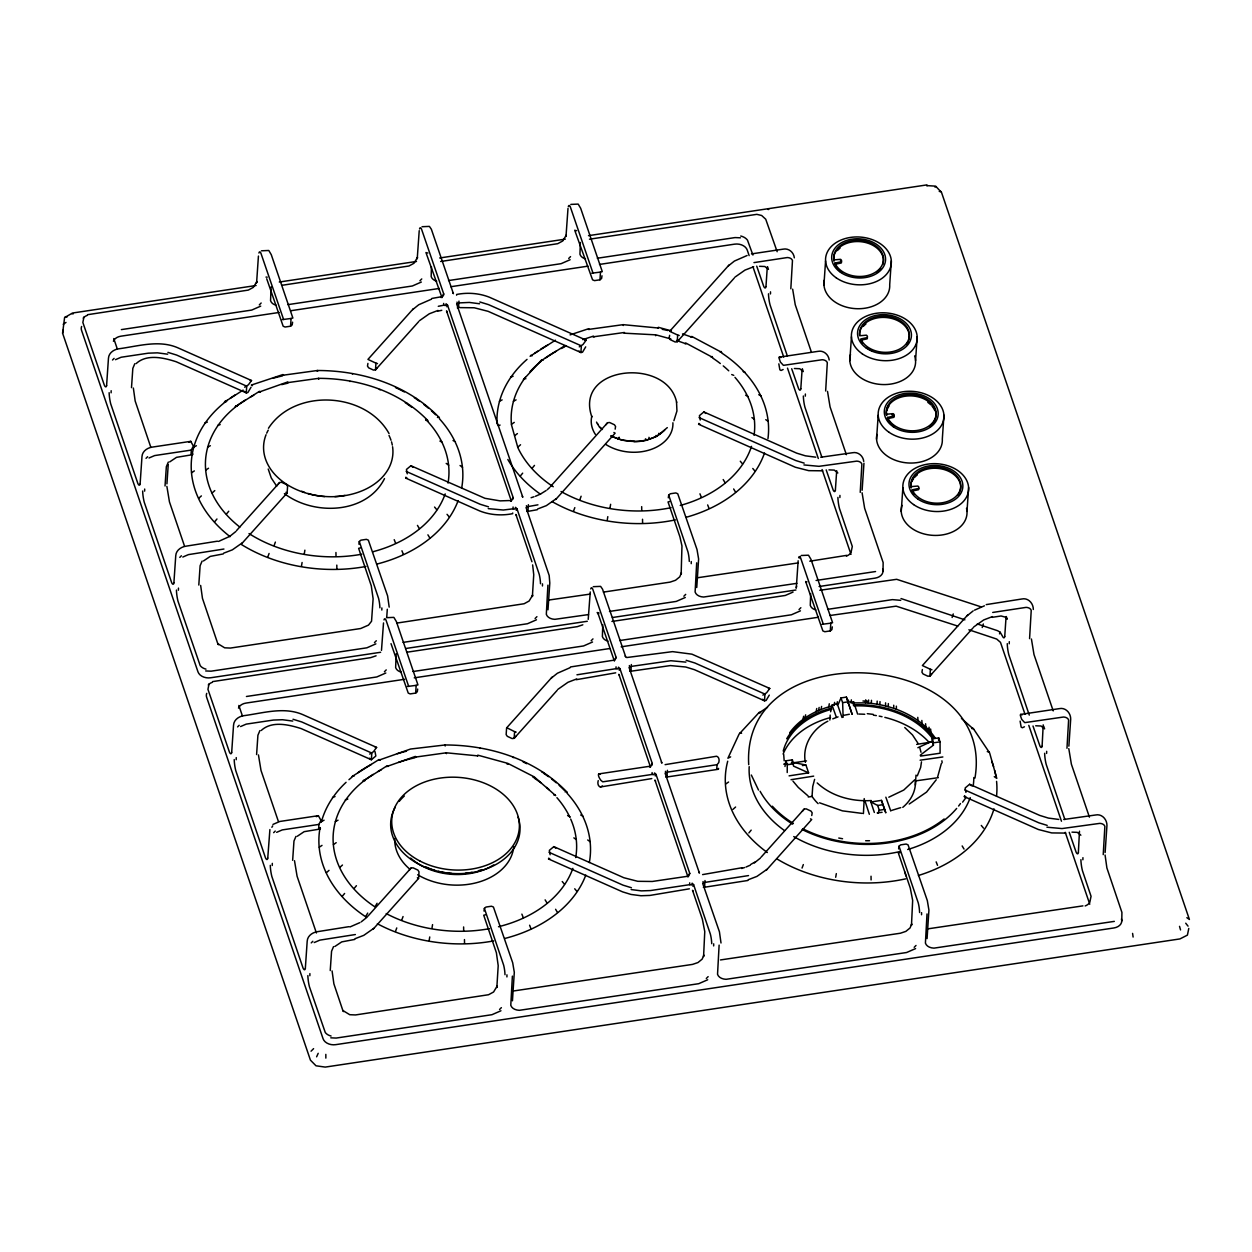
<?xml version="1.0" encoding="UTF-8"?>
<svg xmlns="http://www.w3.org/2000/svg" width="1252" height="1252" viewBox="0 0 1252 1252"><rect width="100%" height="100%" fill="white"/><g stroke="black" fill="none" stroke-linecap="round" stroke-linejoin="round"><path stroke-width="1.5" d="M935.181 737.976C925.447 723.531 910.001 713.843 893.725 708.335L893.725 705.22M893.725 708.335L888.294 706.66L888.341 703.561M336.021 556.201L335.943 552.492M336.866 568.815L336.804 565.106M463.678 930.659L463.616 926.949M464.539 943.272L464.461 939.563M641.744 510.346L641.681 506.637M642.589 522.96L642.526 519.251M871.095 879.937L871.032 876.228M111.115 392.815L111.162 390.702M144.637 491.144L144.684 489.031M178.41 590.208L178.457 588.096M236.205 759.714L236.252 757.601M272.263 865.476L272.31 863.364M309.854 975.715L309.886 973.602M381.829 610.053L381.86 607.94M389.184 607.11L387.604 595.889L368.338 540.144L366.398 539.346L360.936 540.16L359.293 541.506L358.917 544.197M506.919 976.936L506.95 974.823M542.445 585.967L542.492 583.855M691.229 563.65L691.26 561.538M713.656 945.933L713.687 943.82M721.011 942.991L719.43 931.785L702.654 883.317M770.481 293.938L770.512 291.826M805.318 396.133L805.365 394.02M839.889 497.529L839.936 495.416M921.55 914.758L921.582 912.645M1009.237 643.778L1009.284 641.666M1046.625 753.422L1046.672 751.31M1082.886 859.78L1082.933 857.667M888.294 706.66L885.524 705.94L885.587 702.841M325.849 1058.112L325.833 1054.372M438.278 306.302L443.615 305.238L443.662 303.407M488.233 508.625L503.304 510.018L513.023 508.828L513.085 506.997M576.953 674.797L616 668.678L616.047 666.846M616 668.678L617.972 668.959L618.488 667.191L619.959 668.678L652.276 763.47L651.916 765.238L649.522 766.991L649.944 766.24L598.675 773.924A7.089 2.629 50.7 0 0 600.85 780.278L602.728 781.827L652.057 774.44L652.104 772.594M631.133 889.546L641.337 890.876L650.445 890.563L689.649 884.679L689.695 882.848M885.524 705.94L879.906 704.688L880.015 701.605M879.906 704.688L877.057 704.187L877.183 701.104M864.224 798.604L863.411 813.597M877.057 704.187L871.314 703.374L871.486 700.306M871.314 703.374L868.418 703.092L868.622 700.009M1188.79 928.452L1187.412 935.119L1179.932 938.922L325.238 1067.095L316.005 1065.796L310.449 1060.162L62.6 333.22L64.588 317.585L72.491 313.031L256.097 285.503M106.608 385.334L108.454 358.307C108.721 352.986 113.744 349.511 118.643 348.807C137.876 346.303 158.628 339.605 177.534 347.665L251.511 380.514L248.381 384.818L244.641 387.197M131.507 387.65L132.822 368.37L134.793 363.737M140.13 483.663L141.977 456.62C142.243 451.315 147.266 447.84 152.165 447.12L190.742 441.346L193.34 446.041L191.321 450.078L191.04 454.226L192.558 454.679L192.808 453.772M165.029 485.979L166.344 466.699L168.331 462.066M166.923 483.851L168.237 464.57M173.903 582.712L175.749 555.685C176.016 550.364 181.039 546.889 185.938 546.185L217.457 541.177M198.802 585.044L200.117 565.747L202.088 561.115M258.428 256.065L256.597 282.858L256.895 281.465L253.342 287.365L248.319 290.088L87.53 314.706M231.698 752.217L233.545 725.19C233.811 719.869 238.835 716.394 243.733 715.69C262.967 713.186 283.719 706.488 302.624 714.548L376.602 747.397L373.456 751.701L369.716 754.08M256.597 754.549L257.912 735.253L259.884 730.62M266.723 278.773L283.155 326.224L285.096 327.022L290.558 326.209L291.09 318.462L292.874 318.024L271.277 254.688L268.789 250.478L261.418 250.807M267.756 857.996L269.9 829.575M292.655 860.312L293.97 841.031L295.957 836.399M305.347 968.219L307.194 941.191C307.46 935.87 312.484 932.396 317.382 931.691L348.885 926.683M272.967 824.411L279.791 821.468L318.368 815.678L320.966 820.373L318.947 824.411L318.665 828.558L320.183 829.012L320.434 828.104M330.246 970.55L331.561 951.254L333.533 946.622M413.426 308.634L367.947 359.402L375.944 363.143L375.49 369.841L373.456 370.076L368.636 367.822L367.493 366.1L367.916 363.409M383.519 622.948L381.484 650.367M386.758 616.954L387.291 609.239M391.015 643.653L408.246 693.107L410.187 693.905L415.648 693.092L416.18 685.345L417.949 684.907L396.368 621.571L393.864 617.377L386.508 617.69M458.514 307.789L458.968 301.106M537.296 509.72L527.921 511.379L528.375 504.697M506.857 727.756L514.603 731.637L514.149 738.336L512.131 738.57L507.295 736.317L506.152 734.595L506.606 727.897L552.085 677.129M512.381 976.122L510.785 1005.293A13.099 8.623 -18.8 0 0 519.33 1010.317L698.71 983.696L707.693 979.768M512.444 1000.786L514.306 972.288L512.694 962.788L493.429 907.027L491.488 906.229L486.026 907.043L484.383 908.389L484.008 911.08M547.907 585.153L546.326 614.325A13.099 8.623 -18.8 0 0 554.871 619.333L588.503 614.575M547.985 609.818L549.8 583.025L549.174 575.45L526.028 507.467M580.349 242.465L579.958 254.266A13.099 8.623 -18.8 0 0 585.498 258.835M576.64 230.744L574.731 230.258L592.556 279.822L594.497 280.62L599.958 279.806L600.49 272.075L602.275 271.621L580.678 208.286L578.189 204.092L570.818 204.405M590.255 591.946L588.221 619.364M769.291 695.126L766.083 700.494L764.502 700.791L694.437 669.679L685.705 667.003L670.383 665.579L630.898 671.228L631.352 664.546M729.102 264.939L669.663 331.31L677.661 335.051L677.207 341.733L675.172 341.984L670.352 339.715L669.21 337.993L669.632 335.317M718.554 768.384A7.089 2.629 50.7 0 1 718.288 769.291L666.956 776.991L667.41 770.309M696.691 562.837L695.11 592.008A13.099 8.623 -18.8 0 0 703.64 597.032L796.898 583.338M696.754 587.501L698.616 559.002L697.004 549.503L677.739 493.742L675.798 492.944L670.336 493.757L668.693 495.103L668.318 497.811M747.851 880.485L704.532 887.23L705.001 880.547M665.109 764.643L716.582 756.239A7.089 4.632 -59.6 0 1 718.758 762.609L717.052 764.69L716.77 768.838L718.288 769.291M719.117 945.119L717.537 974.291A13.099 8.623 -18.8 0 0 726.066 979.314L906.589 952.522L915.588 948.593M765.974 286.458L767.288 267.161M790.826 288.789L792.469 260.526A7.825 5.149 -18.8 0 0 787.367 257.536L753.97 262.607M800.81 388.652L802.125 369.356M796.319 587.564L798.15 560.771M792.375 759.87L792.219 762.218L805.944 765.05L808.604 772.86L793.549 766.114L792.375 759.87L785.912 760.793L784.973 766.49M785.912 760.793L787.258 764.769L787.226 772.531M823.941 284.83L825.569 260.948M810.67 593.573L810.279 605.373A13.099 8.623 -18.8 0 0 815.819 609.943M840.452 260.572A2.817 2.034 3.9 0 1 841.281 262.983L834.834 264.36L834.912 263.092A24.899 18.06 3.9 0 0 875.477 272.216A24.899 18.06 3.9 0 0 868.074 241.949A24.899 18.06 3.9 0 0 833.769 258.413L834.035 261.136L833.691 259.665A24.899 18.06 3.9 0 1 860.625 241.683A24.899 18.06 3.9 0 1 882.832 264.282M825.663 390.984L827.306 362.72A7.825 5.149 -18.8 0 0 822.204 359.731L783.423 365.349L780.387 362.063L779.01 358.056L779.276 357.149L817.853 351.374C823.425 350.09 828.621 354.488 829.184 360.028M818.104 803.627A54.54 39.563 3.9 0 1 812.047 796.413L812.736 786.475L814.614 779.37M835.381 490.033L836.696 470.752M805.646 581.476L822.877 630.93L824.818 631.728L830.279 630.914L830.812 623.167L832.58 622.729L810.999 559.394L808.495 555.199L801.139 555.512M849.811 360.686L851.438 336.804M829.841 720.057L830.186 715.095M860.234 492.38L861.877 464.116A7.825 5.149 -18.8 0 0 856.775 461.127L818.98 466.323L803.925 464.93M862.127 490.252L863.958 463.224M876.557 439.155L878.184 415.273M891.33 260.839L889.702 284.72A32.943 23.898 3.9 0 1 855.116 308.618A32.943 23.898 3.9 0 1 824.286 280.151M891.69 414.709L893.067 414.913A2.817 2.034 3.9 0 1 893.897 417.323L887.449 418.684L887.527 417.432A24.899 18.06 3.9 0 0 928.092 426.541A24.899 18.06 3.9 0 0 920.689 396.274A24.899 18.06 3.9 0 0 886.385 412.737L886.666 415.461L886.306 414.005A24.899 18.06 3.9 0 1 919.594 397.228A24.899 18.06 3.9 0 1 929.532 426.729M883.02 571.131L883.145 562.571L864.647 508.296L862.08 492.756M901.237 511.536L902.864 487.654M915.556 360.576L917.184 336.694M913.803 494.039A24.899 18.06 3.9 0 1 912.129 491.066L912.207 489.814A24.899 18.06 3.9 0 0 952.772 498.922A24.899 18.06 3.9 0 0 945.37 468.671A24.899 18.06 3.9 0 0 911.065 485.134L911.346 487.857L910.986 486.386A24.899 18.06 3.9 0 1 937.92 468.389A24.899 18.06 3.9 0 1 960.127 490.987M915.337 785.067L916.01 775.113M943.945 415.163L942.318 439.045A32.943 23.898 3.9 0 1 907.731 462.943A32.943 23.898 3.9 0 1 876.901 434.475M921.488 761.858L920.658 767.429L917.309 775.849M967.874 614.779L922.395 665.548L930.392 669.288L929.939 675.986L927.904 676.221L923.084 673.967L921.942 672.246L922.364 669.554M920.22 755.222L933.429 745.128L932.255 738.899L938.703 737.882L940.064 741.857L940.096 753.219L920.533 756.083M933.429 745.128L932.255 738.899M938.546 740.229L938.703 737.882M927.012 913.944L925.416 943.116A13.099 8.623 -18.8 0 0 933.961 948.14L1114.327 921.378M927.075 938.609L928.921 910.11L927.325 900.595L908.06 844.85L906.119 844.051L900.657 844.865L899.014 846.211L898.639 848.903M966.998 511.426L968.625 487.544M1004.746 636.298L1006.06 617.001M1029.582 638.63L1031.225 610.366A7.825 5.149 -18.8 0 0 1026.139 607.376L992.726 612.447M1042.118 745.942L1043.213 724.845M1066.97 748.273L1068.613 720.01A7.825 5.149 -18.8 0 0 1063.511 717.02L1024.731 722.639L1021.695 719.352L1020.317 715.346L1020.583 714.438L1059.145 708.663C1065.53 707.145 1070.789 712.998 1070.695 719.117L1068.864 746.145M1078.379 852.299L1079.474 831.203M1103.231 854.631L1104.874 826.367A7.825 5.149 -18.8 0 0 1099.772 823.378L1061.978 828.574L1046.922 827.196M1105.125 852.502L1106.956 825.475C1107.05 819.356 1101.791 813.503 1095.406 815.021L1063.731 819.497M1121.776 920.971L1121.917 912.411L1106.893 867.965L1105.078 855.022M271.089 286.943L270.557 300.668A13.099 8.623 -18.8 0 0 276.097 305.238M396.164 653.826L395.648 667.551A13.099 8.623 -18.8 0 0 401.188 672.121M431.439 266.707L431.173 276.582A13.099 8.623 -18.8 0 0 436.713 281.152M602.775 624.748L602.384 636.548A13.099 8.623 -18.8 0 0 607.924 641.118M851.36 699.852L851.031 702.92L865.523 702.873L865.742 699.805M634.154 441.361L621.962 440.188L610.851 436.087M853.332 705.142L853.629 701.887A53.57 38.859 3.9 0 0 848.058 702.059M848.167 703.154L848.512 700.087M301.466 566.154L302.092 562.492M304.283 553.822L304.893 550.16M429.139 940.612L429.749 936.95M431.956 928.28L432.566 924.618M607.204 520.316L607.815 516.653M610.006 507.968L610.632 504.306M835.694 877.276L836.32 873.614M419.217 230.681L417.229 258.773L417.511 257.38L413.958 263.28L408.95 266.003L281.966 285.3M568.001 208.364L565.998 236.456L566.295 235.063L562.743 240.963L557.719 243.686L440.673 261.496M800.044 558.408L800.263 556.811M941.316 763.657L937.638 776.944M836.899 704.845L837.338 701.762M292.592 322.171L292.201 324.863L290.558 326.209M417.667 689.054L417.292 691.746L415.648 693.092M601.977 275.769L601.602 278.46L599.958 279.806M832.298 626.876L831.923 629.568L830.279 630.914M834.161 705.455L834.614 702.372M615.155 429.154L615.577 426.478L614.435 424.757L609.599 422.503L607.58 422.738L550.536 486.418M811.75 815.522L812.172 812.845L811.03 811.108L806.194 808.855L804.175 809.089L761.091 857.182M789.668 732.827C799.026 719.79 813.612 711.386 828.793 706.879L829.278 703.78M251.057 387.197L247.849 392.565L246.268 392.862L176.188 361.75C163.777 357.759 146.75 353.659 136.139 363.596M407.26 473.835L406.446 469.453L410.922 465.728L484.978 498.312L500.096 500.878L509.376 500.55M585.701 346.867L582.493 352.235L580.912 352.532L488.108 311.325L474.226 307.773L459.719 307.616M550.144 854.74L549.346 850.358L553.822 846.634L623.887 877.746L637.769 881.314L652.276 881.471L688.616 876.134L689.774 873.427L656.017 774.425L654.546 772.938L654.029 774.706L652.057 774.44M700.212 420.046L699.398 415.664L703.874 411.939L796.679 453.146L805.396 455.822L815.772 457.183M965.934 792.391L965.12 788.009L969.596 784.284L1039.676 815.396L1048.393 818.088L1058.769 819.434M778.822 363.847L779.855 369.81L781.076 370.482L783.142 369.496M1020.114 721.121L1021.162 727.099L1022.383 727.772L1024.449 726.786M821.046 709.54L821.609 706.425M456.573 295.159L456.698 294.455C467.591 292.311 479.109 293.156 489.438 297.24L586.155 340.184L583.009 344.488L579.269 346.867M512.741 512.976L512.616 513.68C501.661 515.855 490.064 515.057 479.657 510.926L405.664 478.076L405.914 477.184M615.718 672.825L576.28 679.695M651.776 778.587L600.381 786.976A7.089 4.632 -59.6 0 1 598.221 780.606M689.367 888.826L649.929 895.43L640.977 895.743L630.945 894.429L622.557 891.847L548.564 858.982L548.814 858.089M702.607 874.6L742.045 867.73M926.762 185.609L935.651 186.141L941.551 192.526L1189.4 919.469L1186.865 917.685M818.573 710.557L819.137 707.443M816.147 711.652L816.742 708.507M317.288 371.218L317.429 370.498C361.875 370.561 407.463 384.771 438.951 417.26L439.499 418.231M318.462 379.043L318.603 378.339C358.432 378.386 399.278 391.109 427.48 420.218L428.043 421.188M444.961 745.676L445.102 744.971C489.548 745.018 535.136 759.228 566.624 791.718L567.172 792.688M624.2 333.188L655.876 334.847L670.853 338.948M62.6 333.22L63.289 329.902M419.545 228.944A9.687 1.941 81.5 0 1 421.533 229.132L443.74 293.985L443.38 295.754L440.986 297.506L441.393 296.755L431.799 298.461M443.615 305.238L445.602 305.519L446.103 303.751L447.574 305.238L513.148 497.576L512.788 499.329L510.393 501.082L510.816 500.346M590.756 588.925A9.687 1.941 81.5 0 1 592.728 589.097L616.125 657.425L614.967 660.133M804.989 718.022L805.646 714.829M830.655 711.762L832.048 705.111A53.57 38.859 3.9 0 1 837.212 703.687M802.955 719.462L803.643 716.269M952.13 617.471L953.257 613.949M982.225 627.502L983.336 623.981M974.964 778.071C996.858 648.317 741.012 632.354 748.712 764.659M267.818 556.952L269.086 553.462M274.11 545.559L275.377 542.085M395.491 931.41L396.759 927.935M401.782 920.017L403.05 916.542M573.541 511.098L574.824 507.623M579.848 499.72L581.116 496.23M802.047 868.074L803.33 864.584M630.1 441.189L630.241 440.563M796.115 588.19L796.601 586.171M822.705 470.815L808.714 470.658L795.333 467.231L698.632 424.287L698.882 423.395M626.642 657.55L672.574 651.635L691.933 654.17L769.761 688.443L766.615 692.747L762.875 695.126M1065.702 833.081L1051.711 832.924L1038.331 829.497L964.353 796.632L964.603 795.74M316.615 1056.813L318.196 1053.308M365.866 916.276L367.712 913.084M375.224 906.464L377.071 903.271M767.961 209.428L768.712 209.491M352.313 373.941L352.688 373.863M349.824 381.484L350.2 381.422M479.985 748.399L480.345 748.336M477.497 755.942L477.81 755.159L507.78 763.36L534.166 776.835L555.7 795.662M658.036 328.087L658.349 327.304L671.369 330.857M655.547 335.646L655.923 335.567M999.503 633.856L1000.176 632.244L997.625 630.726L977.296 623.95M846.383 697.114L852.08 714.156L846.383 697.114L840.968 697.927L837.791 705.345L842.017 717.521M877.996 813.205L879.264 810.232L877.699 805.474L870.844 801.969L874.334 812.438M214.64 521.802L216.956 519.001M282.561 375.287L317.429 370.498L317.601 371.328M226.44 514.04L228.74 511.239M287.334 382.689L318.603 378.339L318.775 379.168M588.283 329.448L623.167 324.659L658.411 328.024M520.378 475.948L522.679 473.146M532.178 468.201L534.479 465.4M593.057 336.851L624.341 332.484L624.513 333.314M342.312 896.26L344.613 893.458M354.113 888.497L356.413 885.696M414.991 757.163L446.275 752.796L477.873 755.879M748.884 832.924L751.184 830.123M673.905 420.719L676.941 411L676.518 401.798M384.505 478.593C366.633 514.306 313.595 515.902 284.407 493.601M446.792 306.724L447.574 305.238M516.2 510.315L516.998 508.813L515.527 507.326L515.01 509.11L513.023 508.828M311.059 1051.195L313.595 1048.644M619.177 670.164L619.959 668.678M655.219 775.911L656.017 774.425M692.81 886.166L693.608 884.679L692.137 883.192L691.62 884.961L689.649 884.679M72.068 313.782L73.336 313.782M619.145 437.23L618.081 439.108L619.13 437.699M198.755 498.249L201.369 495.902M212.198 492.928L214.796 490.581M517.921 447.074L520.535 444.742M326.428 872.707L329.026 870.359M339.855 867.386L342.469 865.038M732.983 809.355L735.597 807.024M271.872 827.29L272.717 825.882M83.931 317.132L82.851 322.453L104.386 385.303A11.237 2.254 81.5 0 0 106.686 385.506M268.46 428.262C294.721 387.791 365.928 391.876 389.059 433.583M209.021 684.015L207.942 689.336L229.476 752.202A11.237 2.254 81.5 0 0 231.776 752.405M851.031 552.539L852.299 546.451L839.466 508.515A11.237 2.254 81.5 0 1 837.901 497.404M1089.788 902.379L1091.055 896.291L1082.464 870.766A11.237 2.254 81.5 0 1 1080.899 859.654M514.713 435.665L517.405 433.568M936.23 779.777L926.558 792.093L909.218 804.034M258.914 392.142L287.663 381.97L288.32 382.736M564.636 346.288L566.248 346.131M378.527 760.293L410.562 749.025L445.102 744.971L445.274 745.801M386.586 766.6L415.335 756.427L415.977 757.194M191.603 472.771L194.357 470.908M205.782 470.079L208.536 468.232M511.505 424.24L514.259 422.393M319.276 847.228L322.014 845.382M333.455 844.552L336.193 842.69M725.831 783.893L728.586 782.03M63.21 324.252L65.996 322.437M442.879 295.253L443.74 293.985M512.287 498.844L513.148 497.576M615.264 658.693L616.125 657.425M651.416 764.737L652.276 763.47M688.897 874.694L689.774 873.427M962.631 802.141L965.934 797.602M193.684 447.105L196.392 445.743M207.644 447.074L210.352 445.728M499.423 401.25L502.13 399.904M513.383 401.235L516.09 399.873M321.357 821.562L324.065 820.201M335.317 821.531L338.024 820.185M224.358 402.095L243.154 390.092M235.157 406.728L259.43 391.344L260.51 391.986M530.097 356.257L555.465 340.2M540.88 360.873L565.153 345.505M352.031 776.553L379.043 759.495L380.139 760.12M362.814 781.185L387.103 765.801L388.183 766.443M758.602 713.217L767.507 707.286M204.858 422.988L207.347 422.112M217.66 425.461L220.164 424.584M510.597 377.149L513.085 376.257M523.399 379.622L541.553 359.997L542.992 360.404M332.531 797.461L335.02 796.569M345.333 799.918L347.821 799.042M760.715 712.732L759.26 712.341L739.087 734.11L727.913 758.227L730.636 756.865M277.85 484.602L279.587 482.536L281.606 482.302L286.442 484.555L287.584 486.292L287.131 492.975L285.91 492.302M377.228 367.775L375.49 369.841L418.559 321.764M605.843 424.804L607.58 422.738M678.944 339.668L677.207 341.733L734.251 278.069M515.887 736.27L514.149 738.336L557.234 690.259M409.279 870.124L411.016 868.059L413.05 867.808L417.871 870.077L419.013 871.799L418.559 878.481L417.354 877.808M802.438 811.155L804.175 809.089M931.676 673.92L929.939 675.986L973.007 627.909M667.3 427.621L656.846 436.353L646.142 440.344A39.203 28.436 3.9 0 1 634.122 441.659L634.107 441.361M914.742 779.793L903.756 790.059L888.81 797.211M236.503 530.629L279.587 482.536M241.652 543.744L287.131 492.975M555.685 499.532L615.123 433.161L613.903 432.488M367.947 916.135L411.016 868.059M373.08 929.25L418.559 878.481M766.24 870.297L811.703 819.528L810.498 818.855M112.508 360.013L114.089 358.401M259.305 304.878L261.152 303.015M146.03 458.326L147.611 456.73M169.662 461.925L176.516 457.34L192.558 454.679M419.936 280.777L421.767 278.93M179.803 557.39L181.383 555.778M203.434 560.974L210.289 556.389L223.263 553.932M568.705 258.475L570.552 256.613M237.598 726.896L239.179 725.284M261.23 730.479C271.84 720.557 288.868 724.658 301.278 728.633L371.359 759.745L375.835 756.036L375.021 751.638M374.458 642.62L376.304 640.758M384.395 671.761L386.226 669.898M273.656 832.674L275.237 831.062M297.287 836.258L304.142 831.672L320.183 829.012M535.089 618.535L536.92 616.673M591.132 640.758L592.978 638.896M311.232 942.897L312.828 941.285M334.863 946.481L341.718 941.895L354.707 939.438M683.858 596.218L685.705 594.371M799.026 609.583L800.857 607.721M499.548 1009.503L501.379 1007.641M706.284 978.501L708.131 976.638M914.179 947.326L916.01 945.463M664.702 430.125C650.696 443.584 627.878 444.35 611.101 435.868M412.706 309.573L418.731 304.752L431.424 299.197M419.279 320.825L429.311 313.782L437.997 310.449M235.783 531.552L229.773 536.372L218.521 541.443M242.372 542.805L232.34 549.847L223.654 553.181M728.382 265.878L734.408 261.058L747.1 255.502M734.971 277.13L745.003 270.088L753.688 266.754M547.218 489.767L549.816 487.341M556.389 498.593L546.357 505.636L537.671 508.969M551.365 678.068L557.39 673.247L570.083 667.692M557.938 689.32L567.985 682.277L576.671 678.944M367.227 917.059L361.202 921.879M373.8 928.327L363.769 935.354L355.083 938.687M967.154 615.718L973.164 610.898M973.727 626.97L983.759 619.928L992.445 616.594M760.371 858.105L754.361 862.925M766.96 869.357L756.928 876.4L748.242 879.733M379.34 389.56L380.373 389.669M691.041 337.117L691.808 336.459L721.684 352.36M685.079 343.721L685.846 343.048L712.654 357.399M512.976 757.429L514.009 757.538M507.013 764.017L508.03 764.127M546.075 490.565L541.114 493.648M934.665 186.83L935.995 186.908M115.497 359.668L121.131 357.243L148.331 353.174L157.455 352.845L167.658 354.191M260.713 306.13L251.73 310.073L121.366 329.605M149.019 457.982L154.653 455.572L191.321 450.078M421.329 282.044L412.346 285.988L287.929 304.643M570.114 259.727L561.131 263.671L448.545 280.558M182.792 557.046L188.426 554.62L223.936 549.033M240.587 726.551L246.221 724.125L273.421 720.057L282.529 719.728L292.733 721.074M375.866 643.872L366.883 647.816L211.103 671.182L205.688 670.947M385.804 673.013L376.805 676.956L246.441 696.488M536.482 619.787L527.499 623.731L403.081 642.386M276.645 832.33L282.279 829.904L318.947 824.411M592.54 642.01L583.557 645.954L413.019 671.526M685.267 597.486L676.268 601.414L609.489 611.43M793.064 592.071L785.254 595.467L611.915 621.462M800.435 610.835L791.436 614.779L619.803 640.523M314.221 942.553L319.855 940.127L355.365 934.54M500.957 1010.771L491.958 1014.699L336.178 1038.064L330.778 1037.83M827.838 721.199C812.83 728.586 801.953 745.347 805.365 762.343M359.872 922.63L349.95 926.965M974.51 610.162L984.416 605.827M750.871 864.349L754.956 862.08M596.515 422.096L599.52 427.214L602.431 429.499L599.865 427.073M457.324 307.867L458.936 307.053M526.732 511.442L528.344 510.628M629.709 671.307L631.321 670.493M665.767 777.054L667.363 776.24M703.358 887.308L704.954 886.494M188.676 442.332L190.742 441.346M316.302 816.664L318.368 815.678M600.381 786.976L602.447 785.974M917.872 747.726L932.098 741.231M535.449 496.277L539.784 494.383M746.004 867.041L750.339 865.148M376.085 655.813L370.623 657.644L212.621 681.604M582.822 624.811L577.36 626.642L407.135 652.182M414.349 397.807L415.946 398.214M405.319 402.831L406.916 403.238M720.072 351.953L721.262 351.499M711.042 356.992L712.231 356.538M542.022 772.265L543.618 772.672M532.992 777.304L534.588 777.695M832.768 718.851L838.042 716.88M900.72 807.634L891.643 810.404M570.083 334.879L588.628 328.713L589.269 329.479M582.806 339.636L593.401 336.115L594.043 336.898M531.098 497.717L533.994 496.762M741.653 868.481L744.564 867.526M597.908 424.428L597.423 423.692M498.186 425.633L500.08 425.07M828.793 706.879L831.453 706.128M846.853 555.34L809.762 561.193M843.112 717.333L842.643 702.654L847.948 701.871M885.79 812.736L883.004 804.676L877.699 805.474M884.679 809.418L879.264 810.232M437.621 311.2L441.784 310.308M537.953 504.822L528.626 506.481M570.474 666.956L613.777 660.195M986.247 604.606L1021.773 599.004C1028.158 597.501 1033.401 603.354 1033.323 609.474M992.069 617.346L1001.068 615.984L1005.81 617.252L1007.203 619.208L1006.295 616.532M748.524 875.586L705.236 882.347M843.582 715.346L849.357 714.25M883.004 804.676L881.455 800.388L870.844 801.969M360.404 547.907L358.635 548.345L371.296 585.842L373.112 598.8L371.547 621.227L368.495 625.108L360.686 628.52L230.399 648.067L224.656 647.816L217.926 643.716L218.505 644.733L217.504 642.855L202.464 598.378L200.649 585.42M669.804 501.504L668.036 501.942L679.93 536.873L681.964 545.966L681.151 574.214L681.448 572.821L679.726 576.859L675.548 580.271L670.086 582.117L603.433 592.102M485.494 914.789L483.726 915.228L496.387 952.741L498.202 965.683L496.841 987.499L497.122 986.091L493.585 991.991L488.562 994.73L355.49 1014.949L349.731 1014.699L343.017 1010.599L343.596 1011.616L342.594 1009.738L333.893 983.884L332.077 970.926M900.125 852.612L898.357 853.05L910.251 887.965L912.661 900.407L911.472 925.322L911.753 923.913L910.048 927.967L905.869 931.378L900.407 933.225L720.463 959.94M916.683 744.377L931.785 741.982M791.014 779.699L813.659 776.13M808.276 797.023L812.047 796.413M787.258 764.769L793.705 763.767M789.073 775.864L808.604 772.86M422.049 226.722L429.405 226.393L431.361 229.241L453.412 293.672L452.786 292.624M279.274 282.029L416.493 261.449M439.687 257.975L565.309 239.132M588.503 235.658L926.887 184.905L927.028 185.75M589.473 239.195L756.85 214.342L761.67 215.5L765.739 219.241L777.163 251.715M597.329 258.241L735.034 237.583L740.433 237.817M279.149 312.452L120.912 336.193A10.454 7.59 3.9 0 0 113.4 341.233M290.73 310.731L439.327 288.445M450.908 286.708L587.924 266.16M599.505 264.422L734.58 244.156A10.454 7.59 3.9 0 1 747.256 250.087L749.15 255.627M291.09 318.462L282.342 319.604M600.49 272.075L591.742 273.202M751.482 253.906L783.001 249.179C788.588 247.896 793.784 252.294 794.331 257.834M459.218 302.906L469.359 302.436L479.563 303.767M834.129 259.884L840.546 259.32A2.817 2.034 3.9 0 1 841.36 261.731L834.912 263.092M886.745 414.209L893.161 413.645A2.817 2.034 3.9 0 1 893.975 416.055L887.527 417.432M911.425 486.59L917.841 486.042A2.817 2.034 3.9 0 1 918.655 488.437L912.207 489.814M912.129 491.066L918.577 489.704A2.817 2.034 3.9 0 0 918.577 488.139M593.245 586.687L600.616 586.374L602.556 589.207L625.797 657.112L625.171 656.064M397.119 623.042L524.103 603.746L529.111 601.023L532.663 595.123L532.382 596.515L533.743 574.715L532.632 564.902M590.099 594.105L549.268 599.974M798.291 562.899L698.037 577.673M816.085 580.458L875.555 571.538M380.624 652.276L210.649 677.77A10.454 7.59 3.9 0 1 197.972 671.839L81.568 330.387A10.454 7.59 3.9 0 1 81.646 326.459M405.742 648.505L587.298 621.274M612.416 617.518L795.912 590.005M819.09 586.515L875.101 578.127A10.454 7.59 3.9 0 0 882.707 569.159M819.794 590.287L896.682 579.316L981.036 606.844M827.619 609.348L892.41 599.63L900.72 600.334M404.584 679.288L246.002 703.076A10.454 7.59 3.9 0 0 238.49 708.116M414.255 677.848L609.599 648.552M621.195 646.814L818.464 617.236M830.076 615.483L896.15 606.156L957.749 626.078M416.18 685.345L407.432 686.487M830.812 623.167L822.063 624.31M631.603 666.346L670.822 660.727L685.893 662.12M667.66 772.093L717.052 764.69M1082.933 905.869L928.358 928.781M802.375 765.567L805.944 765.05M783.721 764.158L787.524 763.626M791.311 763.078L806.491 760.919M933.585 742.796L940.064 741.857M920.095 760.199L942.866 756.959M938.249 777.68L915.431 780.919A54.54 39.563 3.9 0 1 902.77 807.352M877.198 812.924L882.097 812.298M743.172 371.594L745.237 372.392M731.716 374.551L733.766 375.35M437.449 417.448L438.951 417.26M425.977 420.406L427.48 420.218M971.677 728.554L973.18 728.382L989.628 752.906L996.78 778.384L994.276 776.647M565.121 791.906L566.624 791.718M553.65 794.863L555.152 794.676M820.733 457.246L852.409 452.755C857.996 451.487 863.191 455.885 863.739 461.409M584.856 340.278L586.155 340.184M250.212 380.608L251.511 380.514M698.632 424.287L699.931 424.193M405.664 478.076L406.978 477.982M768.446 688.537L769.761 688.443M375.303 747.491L376.602 747.397M964.353 796.632L965.652 796.538M548.564 858.982L549.863 858.888M759.541 266.3L764.862 266.519L768.446 269.368L767.523 266.692M794.394 368.495L799.715 368.714L803.283 371.562L802.375 368.886M828.965 469.891L834.286 470.11L837.854 472.959M1035.701 725.784L1041.022 726.003L1044.591 728.852L1043.667 726.176M1071.962 832.142L1077.283 832.361L1080.852 835.209M513.727 990.942L692.512 964.4L697.974 962.553L702.153 959.142L703.874 955.088L703.577 956.497L704.766 931.582L702.356 919.156L692.528 890.313L693.154 891.361M871.361 800.544C852.017 801.781 831.578 796.366 817.196 782.938M939.266 191.493L940.941 191.478M865.664 840.749L869.53 840.734M862.957 700.995L867.918 701.292M862.237 813.409L842.424 810.858L819.575 802.814M524.181 378.62L525.887 378.73M739.869 733.109L741.591 733.234M865.523 702.873L868.418 703.092M758.759 394.693L761.122 395.945M745.644 395.209L748.023 396.461M453.036 440.532L455.399 441.784M439.922 441.064L442.285 442.316M987.265 751.654L988.986 751.795M580.693 815.005L583.072 816.241M567.594 815.522L569.957 816.773M867.307 713.671L873.301 714.391M65.37 316.646L67.123 316.928M838.762 838.042L842.549 838.73M479.829 301.967L488.562 304.643L581.366 345.849L580.912 352.532L578.987 351.014M804.191 463.13L795.787 460.548L699.085 417.605M167.924 352.375L176.657 355.067L246.722 386.179L246.268 392.862L244.359 391.344M488.499 506.825L480.111 504.243L406.133 471.394M686.159 660.305L694.891 662.997L764.956 694.109L764.502 700.791L762.593 699.273M1047.188 825.381L1038.784 822.799L964.807 789.949M293.015 719.258L301.732 721.95L371.813 753.062L371.359 759.745L369.434 758.227M631.399 887.731L623.011 885.148L549.018 852.299M427.855 253.06L425.962 252.56L441.987 297.616M267.239 277.146L265.987 277.083M806.961 581.851L805.709 581.789M599.066 613.026L597.157 612.541L598.519 614.122M765.77 419.67L768.274 421.423M751.92 417.558L754.424 419.31M460.047 465.525L462.551 467.262M446.197 463.412L448.701 465.149M587.704 839.982L590.224 841.72M573.854 837.87L576.358 839.607M682.528 333.908L692.059 337.226M676.487 340.481L686.096 343.83M530.754 355.365L532.21 355.771M225.031 401.219L226.471 401.626M235.814 405.851L237.27 406.243M352.704 775.677L354.144 776.083M363.487 780.309L364.927 780.716M779.276 357.149L780.794 357.602M1020.583 714.438L1022.101 714.892M598.675 773.924L600.193 774.378M677.661 335.051L679.226 335.52M375.944 363.143L377.509 363.628M930.392 669.288L931.957 669.773M514.603 731.637L516.168 732.123M901.033 598.55L964.901 619.834M968.876 629.787L996.702 639.052L1000.489 642.37L1025.012 714.297M658.755 433.348L660.227 433.912M252.466 385.663L251.386 385.037L282.905 374.567L283.547 375.334M752.781 468.483L755.019 471.19M740.292 461.221L742.546 463.929M981.286 825.444L983.524 828.151M447.042 514.322L449.296 517.029M434.569 507.06L436.807 509.767M574.715 888.779L576.969 891.487M562.226 881.518L564.48 884.241M808.056 795.912L798.26 787.414L792.97 781.123M1185.722 923.209L1188.038 926.136M703.874 411.939L705.784 413.457M969.596 784.284L971.521 785.802M410.922 465.728L412.831 467.246M553.822 846.634L555.731 848.152M961.473 718.429L973.743 729.353M904.758 727.522L912.505 734.955L917.841 743.062M646.595 439.922L645.437 438.92L646.048 440.047M656.064 435.43L656.611 436.119M733.656 488.969L735.519 492.083M723.187 479.547L725.064 482.662M962.162 845.945L964.024 849.059M427.918 534.823L429.796 537.937M417.464 525.402L419.326 528.516M555.591 909.281L557.453 912.395M545.121 899.859L546.999 902.974M276.723 486.23L271.246 477.92L268.225 469.03M1000.176 632.244L1002.508 636.266A11.237 2.254 81.5 0 0 1004.808 636.47M649.741 439.014L648.943 437.324M936.167 861.892L937.529 865.32M707.662 504.932L709.023 508.359M699.946 493.82L701.292 497.247M401.939 550.77L403.285 554.198M394.208 539.675L395.569 543.102M529.596 925.228L530.958 928.655M521.881 914.132L523.242 917.559M447.12 311.92L446.51 310.872L511.379 501.144M522.194 496.215L522.82 497.263L456.62 303.876M619.505 675.36L618.879 674.312L650.508 767.069M516.528 515.511L515.918 514.462L531.928 561.757M661.322 762.108L661.948 763.157L629.005 667.316M655.563 781.107L654.937 780.059L688.005 877.01M698.819 872.065L699.43 873.113L665.062 773.063M758.509 790.043L751.325 775.019M1179.525 926.355L1180.542 929.939M676.659 402.377C667.269 356.961 573.776 365.459 591.867 416.963M597.752 612.651L614.372 661.056M629.365 665.548L629.991 667.159M665.422 771.31L666.048 772.907M703.014 881.549L703.64 883.161M456.98 302.108L457.606 303.72M526.403 505.698L527.014 507.295M885.853 797.18L890.782 811.061M832.048 705.111L836.367 717.271M840.968 697.927L842.643 702.654M881.455 800.388L885.696 812.564M1053.214 710.901L1033.995 654.546L1031.429 639.021M1089.428 817.133L1071.383 764.205L1068.801 748.665M1029.285 715.111L1008.815 654.765A11.237 2.254 81.5 0 1 1007.265 643.653M1032.994 726.003L1039.896 745.91A11.237 2.254 81.5 0 0 1042.196 746.114M1064.889 819.528L1046.202 764.409A11.237 2.254 81.5 0 1 1044.638 753.297M1069.239 832.283L1076.157 852.268A11.237 2.254 81.5 0 0 1078.457 852.471M1028.784 725.362L1061.477 821.234M1065.249 832.298L1089.772 904.21M811.312 351.875L795.239 304.721L792.657 289.181M846.368 454.679L830.076 406.916L827.509 391.375M752.937 255.048L747.46 240.118A11.237 8.154 3.9 0 0 740.746 236.018M756.724 266.144L763.751 286.426A11.237 2.254 81.5 0 0 766.052 286.63M787.383 356.084L770.058 304.925A11.237 2.254 81.5 0 1 768.493 293.813M791.702 368.761L798.588 388.621A11.237 2.254 81.5 0 0 800.889 388.824M821.828 457.074L804.895 407.119A11.237 2.254 81.5 0 1 803.346 396.008M826.195 469.907L833.159 490.017A11.237 2.254 81.5 0 0 835.46 490.221M752.922 266.692L783.721 357.055M787.492 368.119L818.307 458.482M822.079 469.547L851 554.386M823.331 624.247L800.623 557.923A9.687 1.941 81.5 0 0 798.651 557.75M899.014 846.211L918.264 902.942A9.687 1.941 81.5 0 1 919.594 912.52M593.01 273.139L570.302 206.815A9.687 1.941 81.5 0 0 568.33 206.643M668.693 495.103L687.943 551.835A9.687 1.941 81.5 0 1 689.289 561.412M693.608 884.679L710.369 934.117A9.687 1.941 81.5 0 1 711.715 943.695M516.998 508.813L539.174 574.152A9.687 1.941 81.5 0 1 540.504 583.729M283.609 319.542L260.917 253.217A9.687 1.941 81.5 0 0 258.929 253.045M359.293 541.506L378.542 598.237A9.687 1.941 81.5 0 1 379.888 607.815M408.7 686.425L385.992 620.1A9.687 1.941 81.5 0 0 384.02 619.928M484.383 908.389L503.633 965.12A9.687 1.941 81.5 0 1 504.979 974.698M113.76 338.572L117.391 349.23M150.725 446.98L135.169 401L133.354 388.042M184.388 545.716L169.458 501.911L166.876 486.371M238.85 705.455L242.481 716.113M278.32 821.218L261.011 770.465L258.444 754.925M316.412 932.975L297.084 876.243L294.502 860.703M853.629 701.887L857.62 714.078M864.788 800.341L869.342 814.285M905.086 872.221L905.822 875.852M919.829 747.882L921.002 752.264M1132.591 933.397L1133.107 937.059M623.167 324.659L623.324 325.489M446.275 752.796L446.448 753.626M784.19 760.809L783.674 754.314M930.627 729.024L930.893 732.31M929.031 727.224L929.297 730.511M925.604 723.75L925.838 727.005M921.848 720.448L922.051 723.672M917.779 717.349L917.966 720.542M896.369 706.159L896.385 709.274M911.988 481.457A24.899 18.06 3.9 0 1 913.647 478.577M914.727 477.247A24.899 18.06 3.9 0 1 917.356 474.837M959.58 492.49A24.899 18.06 3.9 0 1 957.921 495.354M966.513 508.312A32.943 23.898 3.9 0 1 933.491 535.387A32.943 23.898 3.9 0 1 901.956 505.338M886.76 410.578A24.899 18.06 3.9 0 1 888.967 406.196M927.826 402.393A24.899 18.06 3.9 0 1 930.768 404.803M932.004 406.133A24.899 18.06 3.9 0 1 934.774 410.5M894.397 426.791A24.899 18.06 3.9 0 1 888.2 420.187M518.093 817.165A64.76 46.981 3.9 0 1 450.908 873.348A64.76 46.981 3.9 0 1 395.335 807.071M399.278 801.296A64.76 46.981 3.9 0 1 404.318 796.022M481.504 869.733A56.794 41.206 3.9 0 1 478.436 870.719M472.035 872.3A56.794 41.206 3.9 0 1 465.384 873.301M451.737 873.505A56.794 41.206 3.9 0 1 438.278 871.314M435.039 870.406A56.794 41.206 3.9 0 1 425.79 866.869M513.758 846.665A59.658 43.272 3.9 0 1 478.608 882.128A59.658 43.272 3.9 0 1 417.683 874.772M410.077 869.389A59.658 43.272 3.9 0 1 394.756 838.402M493.726 864.913A57.952 42.036 3.9 0 1 410.656 858.089M173.981 582.884A11.237 2.254 81.5 0 1 171.68 582.696L144.215 502.13A11.237 2.254 81.5 0 1 142.665 491.019M205.985 669.131A9.687 7.027 3.9 0 1 200.195 665.61L177.987 601.179A11.237 2.254 81.5 0 1 176.438 590.083M109.143 392.69A11.237 2.254 81.5 0 0 110.692 403.801L137.908 483.632A11.237 2.254 81.5 0 0 140.208 483.835M83.18 318.086A10.454 7.59 3.9 0 1 87.061 315.473M850.28 553.509A10.47 7.59 3.9 0 1 846.399 556.123M392.58 446.745A64.76 46.981 3.9 0 1 322.687 496.308A64.76 46.981 3.9 0 1 266.05 434.726M266.707 433.176A64.76 46.981 3.9 0 1 268.241 430.14M389.012 435.461A64.76 46.981 3.9 0 1 391 440.235M391.516 441.846A64.76 46.981 3.9 0 1 392.299 445.102M344.942 495.369A56.794 41.206 3.9 0 1 334.91 496.637M324.644 496.575A56.794 41.206 3.9 0 1 307.945 493.476M304.768 492.427A56.794 41.206 3.9 0 1 301.685 491.238M837.432 250.541A24.899 18.06 3.9 0 1 840.061 248.115M880.625 268.648A24.899 18.06 3.9 0 1 876.916 272.404M841.782 272.466A24.899 18.06 3.9 0 1 835.569 265.862M863.285 326.396A24.899 18.06 3.9 0 1 865.93 323.971M908.138 341.639A24.899 18.06 3.9 0 1 906.495 344.503M872.973 351.186A24.899 18.06 3.9 0 1 867.652 348.322M862.362 343.189A24.899 18.06 3.9 0 1 860.687 340.215L867.135 338.854A2.817 2.034 3.9 0 0 867.151 337.289M859.545 335.536A24.899 18.06 3.9 0 1 886.494 317.538A24.899 18.06 3.9 0 1 908.702 340.137M914.633 355.897A32.943 23.898 3.9 0 1 883.145 384.567A32.943 23.898 3.9 0 1 850.531 354.488M786.694 738.79A81.865 59.376 3.9 0 1 831.14 708.194M853.723 704.813A81.865 59.376 3.9 0 1 934.039 738.257M944.133 818.98A109.081 79.126 3.9 0 1 802.798 828.746M793.377 823.456A109.081 79.126 3.9 0 1 772.343 806.21M973.821 777.539A112.477 81.599 3.9 0 1 973.133 786.256M970.222 797.618A112.477 81.599 3.9 0 1 907.7 849.513M900.282 851.47A112.477 81.599 3.9 0 1 793.737 836.571M784.55 830.624A112.477 81.599 3.9 0 1 749.197 766.678M783.236 751.059A80.3 58.249 3.9 0 1 831.735 709.258M853.88 705.94A80.3 58.249 3.9 0 1 932.677 738.758M941.895 760.793A80.3 58.249 3.9 0 1 942.13 762.875M783.11 754.048A81.865 59.376 3.9 0 1 830.499 717.553M858.903 714.078A81.865 59.376 3.9 0 1 864.741 714.282M873.458 715.158A81.865 59.376 3.9 0 1 876.337 715.596M879.201 716.113A81.865 59.376 3.9 0 1 882.034 716.707M884.851 717.365A81.865 59.376 3.9 0 1 928.827 742.045M960.456 803.549A110.348 80.034 3.9 0 1 958.609 806.022M956.653 808.432A110.348 80.034 3.9 0 1 802.109 829.497M792.579 824.129A110.348 80.034 3.9 0 1 760.089 791.264M1121.463 918.984A10.454 7.59 3.9 0 1 1113.873 927.967L335.739 1044.653A10.454 7.59 3.9 0 1 323.063 1038.722L206.643 697.27A10.454 7.59 3.9 0 1 206.736 693.342M305.41 968.406A11.237 2.254 81.5 0 1 303.109 968.203L271.84 876.463A11.237 2.254 81.5 0 1 270.291 865.351M331.076 1036.03A9.687 7.027 3.9 0 1 325.27 1032.493L309.416 986.701A11.237 2.254 81.5 0 1 307.867 975.59M234.218 759.588A11.237 2.254 81.5 0 0 235.783 770.7L265.534 857.964A11.237 2.254 81.5 0 0 267.834 858.168M208.27 684.969A10.454 7.59 3.9 0 1 212.151 682.371M1089.037 903.349A10.47 7.59 3.9 0 1 1085.155 905.947M672.903 422.769A40.909 29.672 3.9 0 1 650.023 449.797A40.909 29.672 3.9 0 1 605.843 444.46M595.373 434.397A40.909 29.672 3.9 0 1 591.82 416.118M585.811 875.085A135.967 98.626 3.9 0 1 504.744 938.484M493.617 940.925A135.967 98.626 3.9 0 1 377.384 923.757M365.834 916.871A135.967 98.626 3.9 0 1 320.089 827.556M321.31 822.157A135.967 98.626 3.9 0 1 346.068 782.312M348.964 779.683A135.967 98.626 3.9 0 1 351.984 777.148M357.994 772.625A135.967 98.626 3.9 0 1 371.328 764.44M397.4 753.704A135.967 98.626 3.9 0 1 406.509 751.2M523.164 761.998A135.967 98.626 3.9 0 1 526.748 763.689M543.571 773.267A135.967 98.626 3.9 0 1 548.486 776.663M551.647 779.041A135.967 98.626 3.9 0 1 556.217 782.75M559.143 785.301A135.967 98.626 3.9 0 1 564.605 790.591M567.125 793.283A135.967 98.626 3.9 0 1 589.316 862.581M572.868 868.372A121.913 88.422 3.9 0 1 498.499 926.73M489.454 928.671A121.913 88.422 3.9 0 1 386.226 913.584M375.193 907.058A121.913 88.422 3.9 0 1 373.174 774.393M378.041 771.514A121.913 88.422 3.9 0 1 381.39 769.714M398.496 762.39A121.913 88.422 3.9 0 1 414.96 757.757M534.541 778.306A121.913 88.422 3.9 0 1 540.754 782.688M546.592 787.398A121.913 88.422 3.9 0 1 549.346 789.871M556.921 797.665A121.913 88.422 3.9 0 1 569.91 817.368M570.693 819.074A121.913 88.422 3.9 0 1 575.701 857.557M993.994 808.823A135.967 98.626 3.9 0 1 918.42 875.492M905.619 878.857A135.967 98.626 3.9 0 1 777.038 858.982M767.335 852.534A135.967 98.626 3.9 0 1 727.709 761.216M991.709 761.232A135.967 98.626 3.9 0 1 993.603 766.678M994.636 770.34A135.967 98.626 3.9 0 1 995.825 775.864M996.576 781.373A135.967 98.626 3.9 0 1 996.529 796.147M458.154 500.628A135.967 98.626 3.9 0 1 377.071 564.026M365.944 566.467A135.967 98.626 3.9 0 1 241.339 544.463M230.086 536.654A135.967 98.626 3.9 0 1 227.254 400.405M230.321 398.167A135.967 98.626 3.9 0 1 235.141 394.943M273.343 378.182A135.967 98.626 3.9 0 1 282.514 375.897M395.491 387.541A135.967 98.626 3.9 0 1 404.349 391.923M415.914 398.809A135.967 98.626 3.9 0 1 419.201 401.047M423.974 404.584A135.967 98.626 3.9 0 1 428.56 408.293M431.47 410.844A135.967 98.626 3.9 0 1 435.618 414.788M439.468 418.825A135.967 98.626 3.9 0 1 454.57 440.751M455.352 442.379A135.967 98.626 3.9 0 1 461.644 488.123M445.196 493.898A121.913 88.422 3.9 0 1 372.673 551.803M361.781 554.213A121.913 88.422 3.9 0 1 249.023 533.571M239.821 527.061A121.913 88.422 3.9 0 1 245.502 399.936M250.369 397.056A121.913 88.422 3.9 0 1 253.718 395.256M281.716 384.63A121.913 88.422 3.9 0 1 287.287 383.3M406.869 403.833A121.913 88.422 3.9 0 1 411.564 407.103M425.57 419.201A121.913 88.422 3.9 0 1 448.028 483.1M764.518 453.005A135.967 98.626 3.9 0 1 686.456 517.201M675.423 519.877A135.967 98.626 3.9 0 1 552.022 501.567M540.598 494.321A135.967 98.626 3.9 0 1 507.842 459.5M497.028 423.849A135.967 98.626 3.9 0 1 527.029 359.371M534.51 353.424A135.967 98.626 3.9 0 1 537.64 351.217M540.864 349.089A135.967 98.626 3.9 0 1 547.64 345.082M662.214 329.323A135.967 98.626 3.9 0 1 667.958 330.528M721.637 352.954A135.967 98.626 3.9 0 1 767.961 438.623M751.513 446.354A121.913 88.422 3.9 0 1 680.243 505.464M671.088 507.67A121.913 88.422 3.9 0 1 561.021 491.504M553.243 486.746A121.913 88.422 3.9 0 1 517.874 447.684L511.473 424.835A121.913 88.422 3.9 0 1 525.402 377.353M529.987 371.766A121.913 88.422 3.9 0 1 540.833 361.484M545.105 358.213A121.913 88.422 3.9 0 1 556.091 351.217M561.146 348.541A121.913 88.422 3.9 0 1 564.605 346.898M712.607 357.994A121.913 88.422 3.9 0 1 720.307 363.534M723.233 365.897A121.913 88.422 3.9 0 1 728.742 370.811M734.971 377.353A121.913 88.422 3.9 0 1 754.064 435.336M867.229 337.586L860.781 338.963A24.899 18.06 3.9 0 0 901.346 348.072A24.899 18.06 3.9 0 0 893.944 317.82A24.899 18.06 3.9 0 0 859.639 334.268L859.999 335.739L866.4 335.176A2.817 2.034 3.9 0 1 867.229 337.586M913.584 504.572A32.943 23.898 3.9 0 0 967.89 493.742A32.943 23.898 3.9 0 0 925.76 464.476A32.943 23.898 3.9 0 0 913.584 504.572M917.763 498.985A26.981 19.578 3.9 0 0 962.24 490.127A26.981 19.578 3.9 0 0 927.732 466.151A26.981 19.578 3.9 0 0 917.763 498.985M888.904 432.19A32.943 23.898 3.9 0 0 943.21 421.361A32.943 23.898 3.9 0 0 901.08 392.095A32.943 23.898 3.9 0 0 888.904 432.19M893.083 426.603A26.981 19.578 3.9 0 0 937.576 417.745A26.981 19.578 3.9 0 0 903.052 393.77A26.981 19.578 3.9 0 0 893.083 426.603M419.905 861A63.915 46.371 3.9 0 0 519.236 828.871A63.915 46.371 3.9 0 0 427.48 781.045A63.915 46.371 3.9 0 0 419.905 861M836.289 277.866A32.943 23.898 3.9 0 0 890.595 267.036A32.943 23.898 3.9 0 0 848.465 237.77A32.943 23.898 3.9 0 0 836.289 277.866M840.468 272.279A26.981 19.578 3.9 0 0 884.945 263.405A26.981 19.578 3.9 0 0 850.437 239.445A26.981 19.578 3.9 0 0 840.468 272.279M862.143 353.721A32.943 23.898 3.9 0 0 916.464 342.892A32.943 23.898 3.9 0 0 874.319 313.626A32.943 23.898 3.9 0 0 862.143 353.721M866.337 348.134A26.981 19.578 3.9 0 0 910.814 339.276A26.981 19.578 3.9 0 0 876.306 315.301A26.981 19.578 3.9 0 0 866.337 348.134"/></g></svg>
